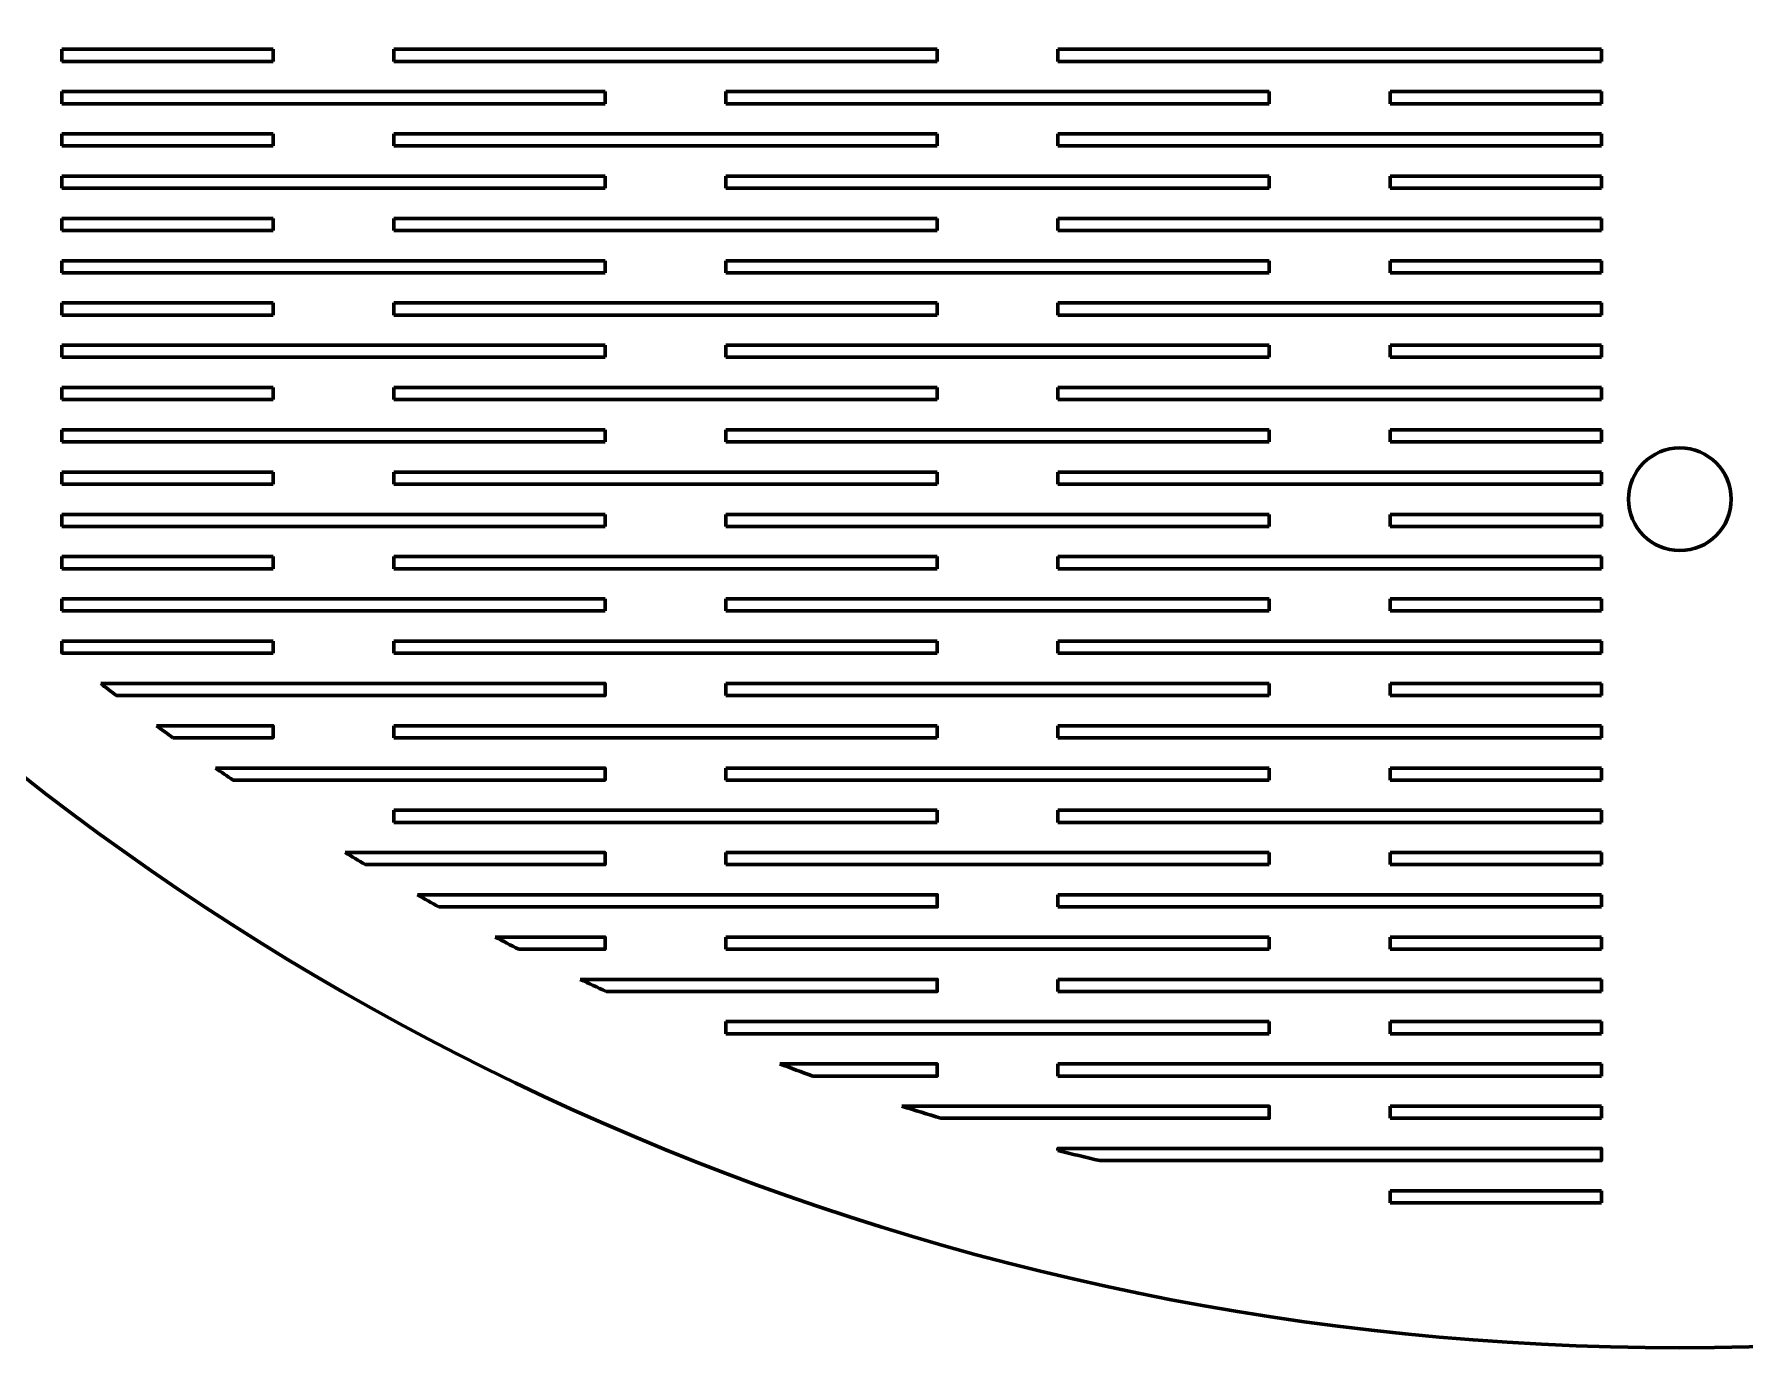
# Model space of a CAD drawing. Header units: millimetres. Extents: x -222 to 222, y -222 to 222.
# Drawn here: x -136.3 to 5.4, y -222.5 to -113.7 of the extents above; entities that cross this region are included whole.
import ezdxf

# ---------------------------------------------------------------- set-up
doc = ezdxf.new("R2010")
doc.units = ezdxf.units.MM
doc.linetypes.add('K5LT_BASIC', pattern=[0])

# ---------------------------------------------------------------- blocks, each defined once
blk = doc.blocks.new('U583')
at = {"color": 150, "linetype": 'K5LT_BASIC', "lineweight": 60, "true_color": 0x0080ff}
for p, q in [((-24, -210.5), (-24, -209.5)), ((-24, -209.5), (-6.5, -209.5)), ((-6.5, -209.5), (-6.5, -210.5)), ((-6.5, -210.5), (-24, -210.5))]:
    blk.add_line(p, q, dxfattribs=at)
blk = doc.blocks.new('U584')
at = {"color": 150, "linetype": 'K5LT_BASIC', "lineweight": 60, "true_color": 0x0080ff}
for p, q in [((-24, -203.5), (-24, -202.5)), ((-24, -202.5), (-6.5, -202.5)), ((-6.5, -202.5), (-6.5, -203.5)), ((-6.5, -203.5), (-24, -203.5))]:
    blk.add_line(p, q, dxfattribs=at)
blk = doc.blocks.new('U585')
at = {"color": 150, "linetype": 'K5LT_BASIC', "lineweight": 60, "true_color": 0x0080ff}
for p, q in [((-6.5, -199), (-51.5, -199)), ((-51.5, -199), (-51.5, -200)), ((-6.5, -200), (-6.5, -199)), ((-51.5, -200), (-6.5, -200))]:
    blk.add_line(p, q, dxfattribs=at)
blk = doc.blocks.new('U586')
at = {"color": 150, "linetype": 'K5LT_BASIC', "lineweight": 60, "true_color": 0x0080ff}
for p, q in [((-24, -196.5), (-24, -195.5)), ((-24, -195.5), (-6.5, -195.5)), ((-6.5, -196.5), (-24, -196.5)), ((-6.5, -195.5), (-6.5, -196.5))]:
    blk.add_line(p, q, dxfattribs=at)
blk = doc.blocks.new('U587')
at = {"color": 150, "linetype": 'K5LT_BASIC', "lineweight": 60, "true_color": 0x0080ff}
for p, q in [((-34, -195.5), (-79, -195.5)), ((-79, -195.5), (-79, -196.5)), ((-79, -196.5), (-34, -196.5)), ((-34, -196.5), (-34, -195.5))]:
    blk.add_line(p, q, dxfattribs=at)
blk = doc.blocks.new('U588')
at = {"color": 150, "linetype": 'K5LT_BASIC', "lineweight": 60, "true_color": 0x0080ff}
for p, q in [((-6.5, -192), (-51.5, -192)), ((-51.5, -192), (-51.5, -193)), ((-6.5, -193), (-6.5, -192)), ((-51.5, -193), (-6.5, -193))]:
    blk.add_line(p, q, dxfattribs=at)
blk = doc.blocks.new('U589')
at = {"color": 150, "linetype": 'K5LT_BASIC', "lineweight": 60, "true_color": 0x0080ff}
for p, q in [((-24, -189.5), (-24, -188.5)), ((-24, -188.5), (-6.5, -188.5)), ((-6.5, -189.5), (-24, -189.5)), ((-6.5, -188.5), (-6.5, -189.5))]:
    blk.add_line(p, q, dxfattribs=at)
blk = doc.blocks.new('U590')
at = {"color": 150, "linetype": 'K5LT_BASIC', "lineweight": 60, "true_color": 0x0080ff}
for p, q in [((-34, -188.5), (-79, -188.5)), ((-79, -188.5), (-79, -189.5)), ((-79, -189.5), (-34, -189.5)), ((-34, -189.5), (-34, -188.5))]:
    blk.add_line(p, q, dxfattribs=at)
blk = doc.blocks.new('U591')
at = {"color": 150, "linetype": 'K5LT_BASIC', "lineweight": 60, "true_color": 0x0080ff}
for p, q in [((-6.5, -185), (-51.5, -185)), ((-51.5, -185), (-51.5, -186)), ((-6.5, -186), (-6.5, -185)), ((-51.5, -186), (-6.5, -186))]:
    blk.add_line(p, q, dxfattribs=at)
blk = doc.blocks.new('U592')
at = {"color": 150, "linetype": 'K5LT_BASIC', "lineweight": 60, "true_color": 0x0080ff}
for p, q in [((-24, -182.5), (-24, -181.5)), ((-24, -181.5), (-6.5, -181.5)), ((-6.5, -182.5), (-24, -182.5)), ((-6.5, -181.5), (-6.5, -182.5))]:
    blk.add_line(p, q, dxfattribs=at)
blk = doc.blocks.new('U593')
at = {"color": 150, "linetype": 'K5LT_BASIC', "lineweight": 60, "true_color": 0x0080ff}
for p, q in [((-34, -181.5), (-79, -181.5)), ((-79, -181.5), (-79, -182.5)), ((-79, -182.5), (-34, -182.5)), ((-34, -182.5), (-34, -181.5))]:
    blk.add_line(p, q, dxfattribs=at)
blk = doc.blocks.new('U594')
at = {"color": 150, "linetype": 'K5LT_BASIC', "lineweight": 60, "true_color": 0x0080ff}
for p, q in [((-6.5, -178), (-51.5, -178)), ((-51.5, -178), (-51.5, -179)), ((-6.5, -179), (-6.5, -178)), ((-51.5, -179), (-6.5, -179))]:
    blk.add_line(p, q, dxfattribs=at)
blk = doc.blocks.new('U595')
at = {"color": 150, "linetype": 'K5LT_BASIC', "lineweight": 60, "true_color": 0x0080ff}
for p, q in [((-24, -175.5), (-24, -174.5)), ((-24, -174.5), (-6.5, -174.5)), ((-6.5, -175.5), (-24, -175.5)), ((-6.5, -174.5), (-6.5, -175.5))]:
    blk.add_line(p, q, dxfattribs=at)
blk = doc.blocks.new('U596')
at = {"color": 150, "linetype": 'K5LT_BASIC', "lineweight": 60, "true_color": 0x0080ff}
for p, q in [((-34, -174.5), (-79, -174.5)), ((-79, -174.5), (-79, -175.5)), ((-79, -175.5), (-34, -175.5)), ((-34, -175.5), (-34, -174.5))]:
    blk.add_line(p, q, dxfattribs=at)
blk = doc.blocks.new('U597')
at = {"color": 150, "linetype": 'K5LT_BASIC', "lineweight": 60, "true_color": 0x0080ff}
for p, q in [((-61.5, -178), (-106.5, -178)), ((-106.5, -178), (-106.5, -179)), ((-61.5, -179), (-61.5, -178)), ((-106.5, -179), (-61.5, -179))]:
    blk.add_line(p, q, dxfattribs=at)
blk = doc.blocks.new('U598')
at = {"color": 150, "linetype": 'K5LT_BASIC', "lineweight": 60, "true_color": 0x0080ff}
for p, q in [((-6.5, -171), (-51.5, -171)), ((-51.5, -171), (-51.5, -172)), ((-6.5, -172), (-6.5, -171)), ((-51.5, -172), (-6.5, -172))]:
    blk.add_line(p, q, dxfattribs=at)
blk = doc.blocks.new('U599')
at = {"color": 150, "linetype": 'K5LT_BASIC', "lineweight": 60, "true_color": 0x0080ff}
for p, q in [((-24, -168.5), (-24, -167.5)), ((-24, -167.5), (-6.5, -167.5)), ((-6.5, -168.5), (-24, -168.5)), ((-6.5, -167.5), (-6.5, -168.5))]:
    blk.add_line(p, q, dxfattribs=at)
blk = doc.blocks.new('U600')
at = {"color": 150, "linetype": 'K5LT_BASIC', "lineweight": 60, "true_color": 0x0080ff}
for p, q in [((-34, -167.5), (-79, -167.5)), ((-79, -167.5), (-79, -168.5)), ((-79, -168.5), (-34, -168.5)), ((-34, -168.5), (-34, -167.5))]:
    blk.add_line(p, q, dxfattribs=at)
blk = doc.blocks.new('U601')
at = {"color": 150, "linetype": 'K5LT_BASIC', "lineweight": 60, "true_color": 0x0080ff}
for p, q in [((-61.5, -171), (-106.5, -171)), ((-106.5, -171), (-106.5, -172)), ((-61.5, -172), (-61.5, -171)), ((-106.5, -172), (-61.5, -172))]:
    blk.add_line(p, q, dxfattribs=at)
blk = doc.blocks.new('U602')
at = {"color": 150, "linetype": 'K5LT_BASIC', "lineweight": 60, "true_color": 0x0080ff}
for p, q in [((-6.5, -164), (-51.5, -164)), ((-51.5, -164), (-51.5, -165)), ((-6.5, -165), (-6.5, -164)), ((-51.5, -165), (-6.5, -165))]:
    blk.add_line(p, q, dxfattribs=at)
blk = doc.blocks.new('U603')
at = {"color": 150, "linetype": 'K5LT_BASIC', "lineweight": 60, "true_color": 0x0080ff}
for p, q in [((-24, -161.5), (-24, -160.5)), ((-24, -160.5), (-6.5, -160.5)), ((-6.5, -160.5), (-6.5, -161.5)), ((-6.5, -161.5), (-24, -161.5))]:
    blk.add_line(p, q, dxfattribs=at)
blk = doc.blocks.new('U604')
at = {"color": 150, "linetype": 'K5LT_BASIC', "lineweight": 60, "true_color": 0x0080ff}
for p, q in [((-34, -160.5), (-79, -160.5)), ((-79, -160.5), (-79, -161.5)), ((-34, -161.5), (-34, -160.5)), ((-79, -161.5), (-34, -161.5))]:
    blk.add_line(p, q, dxfattribs=at)
blk = doc.blocks.new('U605')
at = {"color": 150, "linetype": 'K5LT_BASIC', "lineweight": 60, "true_color": 0x0080ff}
for p, q in [((-61.5, -164), (-106.5, -164)), ((-106.5, -164), (-106.5, -165)), ((-61.5, -165), (-61.5, -164)), ((-106.5, -165), (-61.5, -165))]:
    blk.add_line(p, q, dxfattribs=at)
blk = doc.blocks.new('U606')
at = {"color": 150, "linetype": 'K5LT_BASIC', "lineweight": 60, "true_color": 0x0080ff}
for p, q in [((-134, -165), (-134, -164)), ((-134, -164), (-116.5, -164)), ((-116.5, -164), (-116.5, -165)), ((-116.5, -165), (-134, -165))]:
    blk.add_line(p, q, dxfattribs=at)
blk = doc.blocks.new('U607')
at = {"color": 150, "linetype": 'K5LT_BASIC', "lineweight": 60, "true_color": 0x0080ff}
for p, q in [((-89, -160.5), (-134, -160.5)), ((-134, -160.5), (-134, -161.5)), ((-89, -161.5), (-89, -160.5)), ((-134, -161.5), (-89, -161.5))]:
    blk.add_line(p, q, dxfattribs=at)
blk = doc.blocks.new('U608')
at = {"color": 150, "linetype": 'K5LT_BASIC', "lineweight": 60, "true_color": 0x0080ff}
for p, q in [((-6.5, -157), (-51.5, -157)), ((-51.5, -157), (-51.5, -158)), ((-6.5, -158), (-6.5, -157)), ((-51.5, -158), (-6.5, -158))]:
    blk.add_line(p, q, dxfattribs=at)
blk = doc.blocks.new('U609')
at = {"color": 150, "linetype": 'K5LT_BASIC', "lineweight": 60, "true_color": 0x0080ff}
for p, q in [((-24, -154.5), (-24, -153.5)), ((-24, -153.5), (-6.5, -153.5)), ((-6.5, -153.5), (-6.5, -154.5)), ((-6.5, -154.5), (-24, -154.5))]:
    blk.add_line(p, q, dxfattribs=at)
blk = doc.blocks.new('U610')
at = {"color": 150, "linetype": 'K5LT_BASIC', "lineweight": 60, "true_color": 0x0080ff}
for p, q in [((-34, -153.5), (-79, -153.5)), ((-79, -153.5), (-79, -154.5)), ((-34, -154.5), (-34, -153.5)), ((-79, -154.5), (-34, -154.5))]:
    blk.add_line(p, q, dxfattribs=at)
blk = doc.blocks.new('U611')
at = {"color": 150, "linetype": 'K5LT_BASIC', "lineweight": 60, "true_color": 0x0080ff}
for p, q in [((-61.5, -157), (-106.5, -157)), ((-106.5, -157), (-106.5, -158)), ((-61.5, -158), (-61.5, -157)), ((-106.5, -158), (-61.5, -158))]:
    blk.add_line(p, q, dxfattribs=at)
blk = doc.blocks.new('U612')
at = {"color": 150, "linetype": 'K5LT_BASIC', "lineweight": 60, "true_color": 0x0080ff}
for p, q in [((-134, -158), (-134, -157)), ((-134, -157), (-116.5, -157)), ((-116.5, -157), (-116.5, -158)), ((-116.5, -158), (-134, -158))]:
    blk.add_line(p, q, dxfattribs=at)
blk = doc.blocks.new('U613')
at = {"color": 150, "linetype": 'K5LT_BASIC', "lineweight": 60, "true_color": 0x0080ff}
for p, q in [((-89, -153.5), (-134, -153.5)), ((-134, -153.5), (-134, -154.5)), ((-89, -154.5), (-89, -153.5)), ((-134, -154.5), (-89, -154.5))]:
    blk.add_line(p, q, dxfattribs=at)
blk = doc.blocks.new('U614')
at = {"color": 150, "linetype": 'K5LT_BASIC', "lineweight": 60, "true_color": 0x0080ff}
for p, q in [((-6.5, -150), (-51.5, -150)), ((-51.5, -150), (-51.5, -151)), ((-6.5, -151), (-6.5, -150)), ((-51.5, -151), (-6.5, -151))]:
    blk.add_line(p, q, dxfattribs=at)
blk = doc.blocks.new('U615')
at = {"color": 150, "linetype": 'K5LT_BASIC', "lineweight": 60, "true_color": 0x0080ff}
for p, q in [((-24, -147.5), (-24, -146.5)), ((-24, -146.5), (-6.5, -146.5)), ((-6.5, -146.5), (-6.5, -147.5)), ((-6.5, -147.5), (-24, -147.5))]:
    blk.add_line(p, q, dxfattribs=at)
blk = doc.blocks.new('U616')
at = {"color": 150, "linetype": 'K5LT_BASIC', "lineweight": 60, "true_color": 0x0080ff}
for p, q in [((-34, -146.5), (-79, -146.5)), ((-79, -146.5), (-79, -147.5)), ((-34, -147.5), (-34, -146.5)), ((-79, -147.5), (-34, -147.5))]:
    blk.add_line(p, q, dxfattribs=at)
blk = doc.blocks.new('U617')
at = {"color": 150, "linetype": 'K5LT_BASIC', "lineweight": 60, "true_color": 0x0080ff}
for p, q in [((-61.5, -150), (-106.5, -150)), ((-106.5, -150), (-106.5, -151)), ((-61.5, -151), (-61.5, -150)), ((-106.5, -151), (-61.5, -151))]:
    blk.add_line(p, q, dxfattribs=at)
blk = doc.blocks.new('U618')
at = {"color": 150, "linetype": 'K5LT_BASIC', "lineweight": 60, "true_color": 0x0080ff}
for p, q in [((-134, -151), (-134, -150)), ((-134, -150), (-116.5, -150)), ((-116.5, -150), (-116.5, -151)), ((-116.5, -151), (-134, -151))]:
    blk.add_line(p, q, dxfattribs=at)
blk = doc.blocks.new('U619')
at = {"color": 150, "linetype": 'K5LT_BASIC', "lineweight": 60, "true_color": 0x0080ff}
for p, q in [((-89, -146.5), (-134, -146.5)), ((-134, -146.5), (-134, -147.5)), ((-89, -147.5), (-89, -146.5)), ((-134, -147.5), (-89, -147.5))]:
    blk.add_line(p, q, dxfattribs=at)
blk = doc.blocks.new('U620')
at = {"color": 150, "linetype": 'K5LT_BASIC', "lineweight": 60, "true_color": 0x0080ff}
for p, q in [((-6.5, -143), (-51.5, -143)), ((-51.5, -143), (-51.5, -144)), ((-6.5, -144), (-6.5, -143)), ((-51.5, -144), (-6.5, -144))]:
    blk.add_line(p, q, dxfattribs=at)
blk = doc.blocks.new('U621')
at = {"color": 150, "linetype": 'K5LT_BASIC', "lineweight": 60, "true_color": 0x0080ff}
for p, q in [((-24, -140.5), (-24, -139.5)), ((-24, -139.5), (-6.5, -139.5)), ((-6.5, -139.5), (-6.5, -140.5)), ((-6.5, -140.5), (-24, -140.5))]:
    blk.add_line(p, q, dxfattribs=at)
blk = doc.blocks.new('U622')
at = {"color": 150, "linetype": 'K5LT_BASIC', "lineweight": 60, "true_color": 0x0080ff}
for p, q in [((-34, -139.5), (-79, -139.5)), ((-79, -139.5), (-79, -140.5)), ((-34, -140.5), (-34, -139.5)), ((-79, -140.5), (-34, -140.5))]:
    blk.add_line(p, q, dxfattribs=at)
blk = doc.blocks.new('U623')
at = {"color": 150, "linetype": 'K5LT_BASIC', "lineweight": 60, "true_color": 0x0080ff}
for p, q in [((-61.5, -143), (-106.5, -143)), ((-106.5, -143), (-106.5, -144)), ((-61.5, -144), (-61.5, -143)), ((-106.5, -144), (-61.5, -144))]:
    blk.add_line(p, q, dxfattribs=at)
blk = doc.blocks.new('U624')
at = {"color": 150, "linetype": 'K5LT_BASIC', "lineweight": 60, "true_color": 0x0080ff}
for p, q in [((-134, -144), (-134, -143)), ((-134, -143), (-116.5, -143)), ((-116.5, -143), (-116.5, -144)), ((-116.5, -144), (-134, -144))]:
    blk.add_line(p, q, dxfattribs=at)
blk = doc.blocks.new('U625')
at = {"color": 150, "linetype": 'K5LT_BASIC', "lineweight": 60, "true_color": 0x0080ff}
for p, q in [((-89, -139.5), (-134, -139.5)), ((-134, -139.5), (-134, -140.5)), ((-89, -140.5), (-89, -139.5)), ((-134, -140.5), (-89, -140.5))]:
    blk.add_line(p, q, dxfattribs=at)
blk = doc.blocks.new('U626')
at = {"color": 150, "linetype": 'K5LT_BASIC', "lineweight": 60, "true_color": 0x0080ff}
for p, q in [((-6.5, -136), (-51.5, -136)), ((-51.5, -136), (-51.5, -137)), ((-51.5, -137), (-6.5, -137)), ((-6.5, -137), (-6.5, -136))]:
    blk.add_line(p, q, dxfattribs=at)
blk = doc.blocks.new('U627')
at = {"color": 150, "linetype": 'K5LT_BASIC', "lineweight": 60, "true_color": 0x0080ff}
for p, q in [((-24, -133.5), (-24, -132.5)), ((-24, -132.5), (-6.5, -132.5)), ((-6.5, -132.5), (-6.5, -133.5)), ((-6.5, -133.5), (-24, -133.5))]:
    blk.add_line(p, q, dxfattribs=at)
blk = doc.blocks.new('U628')
at = {"color": 150, "linetype": 'K5LT_BASIC', "lineweight": 60, "true_color": 0x0080ff}
for p, q in [((-34, -132.5), (-79, -132.5)), ((-79, -132.5), (-79, -133.5)), ((-34, -133.5), (-34, -132.5)), ((-79, -133.5), (-34, -133.5))]:
    blk.add_line(p, q, dxfattribs=at)
blk = doc.blocks.new('U629')
at = {"color": 150, "linetype": 'K5LT_BASIC', "lineweight": 60, "true_color": 0x0080ff}
for p, q in [((-61.5, -136), (-106.5, -136)), ((-106.5, -136), (-106.5, -137)), ((-106.5, -137), (-61.5, -137)), ((-61.5, -137), (-61.5, -136))]:
    blk.add_line(p, q, dxfattribs=at)
blk = doc.blocks.new('U630')
at = {"color": 150, "linetype": 'K5LT_BASIC', "lineweight": 60, "true_color": 0x0080ff}
for p, q in [((-134, -137), (-134, -136)), ((-134, -136), (-116.5, -136)), ((-116.5, -137), (-134, -137)), ((-116.5, -136), (-116.5, -137))]:
    blk.add_line(p, q, dxfattribs=at)
blk = doc.blocks.new('U631')
at = {"color": 150, "linetype": 'K5LT_BASIC', "lineweight": 60, "true_color": 0x0080ff}
for p, q in [((-89, -132.5), (-134, -132.5)), ((-134, -132.5), (-134, -133.5)), ((-89, -133.5), (-89, -132.5)), ((-134, -133.5), (-89, -133.5))]:
    blk.add_line(p, q, dxfattribs=at)
blk = doc.blocks.new('U632')
at = {"color": 150, "linetype": 'K5LT_BASIC', "lineweight": 60, "true_color": 0x0080ff}
for p, q in [((-6.5, -129), (-51.5, -129)), ((-51.5, -129), (-51.5, -130)), ((-51.5, -130), (-6.5, -130)), ((-6.5, -130), (-6.5, -129))]:
    blk.add_line(p, q, dxfattribs=at)
blk = doc.blocks.new('U633')
at = {"color": 150, "linetype": 'K5LT_BASIC', "lineweight": 60, "true_color": 0x0080ff}
for p, q in [((-24, -126.5), (-24, -125.5)), ((-24, -125.5), (-6.5, -125.5)), ((-6.5, -125.5), (-6.5, -126.5)), ((-6.5, -126.5), (-24, -126.5))]:
    blk.add_line(p, q, dxfattribs=at)
blk = doc.blocks.new('U634')
at = {"color": 150, "linetype": 'K5LT_BASIC', "lineweight": 60, "true_color": 0x0080ff}
for p, q in [((-34, -125.5), (-79, -125.5)), ((-79, -125.5), (-79, -126.5)), ((-34, -126.5), (-34, -125.5)), ((-79, -126.5), (-34, -126.5))]:
    blk.add_line(p, q, dxfattribs=at)
blk = doc.blocks.new('U635')
at = {"color": 150, "linetype": 'K5LT_BASIC', "lineweight": 60, "true_color": 0x0080ff}
for p, q in [((-61.5, -129), (-106.5, -129)), ((-106.5, -129), (-106.5, -130)), ((-106.5, -130), (-61.5, -130)), ((-61.5, -130), (-61.5, -129))]:
    blk.add_line(p, q, dxfattribs=at)
blk = doc.blocks.new('U636')
at = {"color": 150, "linetype": 'K5LT_BASIC', "lineweight": 60, "true_color": 0x0080ff}
for p, q in [((-134, -130), (-134, -129)), ((-134, -129), (-116.5, -129)), ((-116.5, -130), (-134, -130)), ((-116.5, -129), (-116.5, -130))]:
    blk.add_line(p, q, dxfattribs=at)
blk = doc.blocks.new('U637')
at = {"color": 150, "linetype": 'K5LT_BASIC', "lineweight": 60, "true_color": 0x0080ff}
for p, q in [((-89, -125.5), (-134, -125.5)), ((-134, -125.5), (-134, -126.5)), ((-89, -126.5), (-89, -125.5)), ((-134, -126.5), (-89, -126.5))]:
    blk.add_line(p, q, dxfattribs=at)
blk = doc.blocks.new('U638')
at = {"color": 150, "linetype": 'K5LT_BASIC', "lineweight": 60, "true_color": 0x0080ff}
for p, q in [((-6.5, -122), (-51.5, -122)), ((-51.5, -122), (-51.5, -123)), ((-51.5, -123), (-6.5, -123)), ((-6.5, -123), (-6.5, -122))]:
    blk.add_line(p, q, dxfattribs=at)
blk = doc.blocks.new('U639')
at = {"color": 150, "linetype": 'K5LT_BASIC', "lineweight": 60, "true_color": 0x0080ff}
for p, q in [((-24, -119.5), (-24, -118.5)), ((-24, -118.5), (-6.5, -118.5)), ((-6.5, -118.5), (-6.5, -119.5)), ((-6.5, -119.5), (-24, -119.5))]:
    blk.add_line(p, q, dxfattribs=at)
blk = doc.blocks.new('U640')
at = {"color": 150, "linetype": 'K5LT_BASIC', "lineweight": 60, "true_color": 0x0080ff}
for p, q in [((-34, -118.5), (-79, -118.5)), ((-79, -118.5), (-79, -119.5)), ((-34, -119.5), (-34, -118.5)), ((-79, -119.5), (-34, -119.5))]:
    blk.add_line(p, q, dxfattribs=at)
blk = doc.blocks.new('U641')
at = {"color": 150, "linetype": 'K5LT_BASIC', "lineweight": 60, "true_color": 0x0080ff}
for p, q in [((-61.5, -122), (-106.5, -122)), ((-106.5, -122), (-106.5, -123)), ((-106.5, -123), (-61.5, -123)), ((-61.5, -123), (-61.5, -122))]:
    blk.add_line(p, q, dxfattribs=at)
blk = doc.blocks.new('U642')
at = {"color": 150, "linetype": 'K5LT_BASIC', "lineweight": 60, "true_color": 0x0080ff}
for p, q in [((-134, -123), (-134, -122)), ((-134, -122), (-116.5, -122)), ((-116.5, -123), (-134, -123)), ((-116.5, -122), (-116.5, -123))]:
    blk.add_line(p, q, dxfattribs=at)
blk = doc.blocks.new('U643')
at = {"color": 150, "linetype": 'K5LT_BASIC', "lineweight": 60, "true_color": 0x0080ff}
for p, q in [((-89, -118.5), (-134, -118.5)), ((-134, -118.5), (-134, -119.5)), ((-89, -119.5), (-89, -118.5)), ((-134, -119.5), (-89, -119.5))]:
    blk.add_line(p, q, dxfattribs=at)
blk = doc.blocks.new('U644')
at = {"color": 150, "linetype": 'K5LT_BASIC', "lineweight": 60, "true_color": 0x0080ff}
for p, q in [((-6.5, -115), (-51.5, -115)), ((-51.5, -115), (-51.5, -116)), ((-51.5, -116), (-6.5, -116)), ((-6.5, -116), (-6.5, -115))]:
    blk.add_line(p, q, dxfattribs=at)
blk = doc.blocks.new('U647')
at = {"color": 150, "linetype": 'K5LT_BASIC', "lineweight": 60, "true_color": 0x0080ff}
for p, q in [((-61.5, -115), (-106.5, -115)), ((-106.5, -115), (-106.5, -116)), ((-106.5, -116), (-61.5, -116)), ((-61.5, -116), (-61.5, -115))]:
    blk.add_line(p, q, dxfattribs=at)
blk = doc.blocks.new('U648')
at = {"color": 150, "linetype": 'K5LT_BASIC', "lineweight": 60, "true_color": 0x0080ff}
for p, q in [((-134, -116), (-134, -115)), ((-134, -115), (-116.5, -115)), ((-116.5, -116), (-134, -116)), ((-116.5, -115), (-116.5, -116))]:
    blk.add_line(p, q, dxfattribs=at)
blk = doc.blocks.new('U582')
at = {"color": 150, "linetype": 'K5LT_BASIC', "lineweight": 60, "true_color": 0x0080ff}
for p, q in [((-51.5, -115), (-29, -115)), ((-34, -119.5), (-34, -118.5)), ((-24, -119.5), (-24, -118.5)), ((-51.5, -122), (-29, -122)), ((-34, -126.5), (-34, -125.5)), ((-24, -126.5), (-24, -125.5)), ((-51.5, -129), (-29, -129)), ((-34, -133.5), (-34, -132.5)), ((-24, -133.5), (-24, -132.5)), ((-51.5, -136), (-29, -136)), ((-34, -140.5), (-34, -139.5)), ((-24, -140.5), (-24, -139.5)), ((-51.5, -143), (-29, -143)), ((-34, -147.5), (-34, -146.5)), ((-24, -147.5), (-24, -146.5)), ((-51.5, -150), (-29, -150)), ((-34, -154.5), (-34, -153.5)), ((-24, -154.5), (-24, -153.5)), ((-51.5, -157), (-29, -157)), ((-34, -161.5), (-34, -160.5)), ((-24, -161.5), (-24, -160.5)), ((-51.5, -164), (-29, -164)), ((-34, -168.5), (-34, -167.5)), ((-24, -168.5), (-24, -167.5)), ((-51.5, -171), (-29, -171)), ((-34, -175.5), (-34, -174.5)), ((-24, -175.5), (-24, -174.5)), ((-51.5, -178), (-29, -178)), ((-34, -182.5), (-34, -181.5)), ((-24, -182.5), (-24, -181.5)), ((-51.5, -185), (-29, -185)), ((-34, -189.5), (-34, -188.5)), ((-24, -189.5), (-24, -188.5)), ((-51.5, -192), (-29, -192)), ((-34, -196.5), (-34, -195.5)), ((-24, -196.5), (-24, -195.5)), ((-51.5, -199), (-29, -199)), ((-34, -203.5), (-34, -202.5)), ((-24, -203.5), (-24, -202.5)), ((-51.5, -206), (-29, -206)), ((-24, -210.5), (-24, -209.5))]:
    blk.add_line(p, q, dxfattribs=at)
for points in [[(-129.48, -168.5), (-89, -168.5), (-89, -167.5), (-130.77, -167.5)], [(-126.16, -171), (-116.5, -171), (-116.5, -172), (-124.79, -172)], [(-119.82, -175.5), (-89, -175.5), (-89, -174.5), (-121.27, -174.5)], [(-108.86, -182.5), (-89, -182.5), (-89, -181.5), (-110.52, -181.5)], [(-102.76, -186), (-61.5, -186), (-61.5, -185), (-104.55, -185)], [(-96.16, -189.5), (-89, -189.5), (-89, -188.5), (-98.1, -188.5)], [(-88.92, -193), (-61.5, -193), (-61.5, -192), (-91.06, -192)], [(-71.81, -200), (-61.5, -200), (-61.5, -199), (-74.53, -199)], [(-61.19, -203.5), (-34, -203.5), (-34, -202.5), (-64.42, -202.5)], [(-48.03, -207), (-6.5, -207), (-6.5, -206), (-51.5, -206), (-51.5, -206.16)]]:
    blk.add_lwpolyline(points, dxfattribs=at)
for name in ['U648', 'U647', 'U644', 'U643', 'U640', 'U639', 'U642', 'U641', 'U638', 'U637', 'U634', 'U633', 'U636', 'U635', 'U632', 'U631', 'U628', 'U627', 'U630', 'U629', 'U626', 'U625', 'U622', 'U621', 'U624', 'U623', 'U620', 'U619', 'U616', 'U615', 'U618', 'U617', 'U614', 'U613', 'U610', 'U609', 'U612', 'U611', 'U608', 'U607', 'U604', 'U603', 'U606', 'U605', 'U602', 'U600', 'U599', 'U601', 'U598', 'U596', 'U595', 'U597', 'U594', 'U593', 'U592', 'U591', 'U590', 'U589', 'U588', 'U587', 'U586', 'U585', 'U584', 'U583']:
    blk.add_blockref(name, (0, 0))
blk = doc.blocks.new('U581')
at = {"color": 150, "linetype": 'K5LT_BASIC', "lineweight": 60, "true_color": 0x0080ff}
for start, end in [(230.9065, 230.9386), (232.0209, 232.4612), (233.5819, 234.0385), (235.2027, 235.6781), (238.6624, 239.1847), (240.5271, 241.0798), (242.506, 243.0958), (244.6259, 245.2626), (249.467, 250.2501), (252.3528, 253.2651), (255.9745, 256.9359)]:
    blk.add_arc((0, 0), 212.5, start, end, dxfattribs=at)
blk.add_blockref('U582', (0, 0))

msp = doc.modelspace()

# ---------------------------------------------------------------- linework, layer by layer
at = {"color": 150, "linetype": 'K5LT_BASIC', "lineweight": 60, "true_color": 0x0080ff}
for centre, radius in [((0, 0), 222.5), ((0, -152.25), 4.25)]:
    msp.add_circle(centre, radius, dxfattribs=at)

# ---------------------------------------------------------------- block references
msp.add_blockref('U581', (0, 0))

doc.saveas('drawing.dxf')
